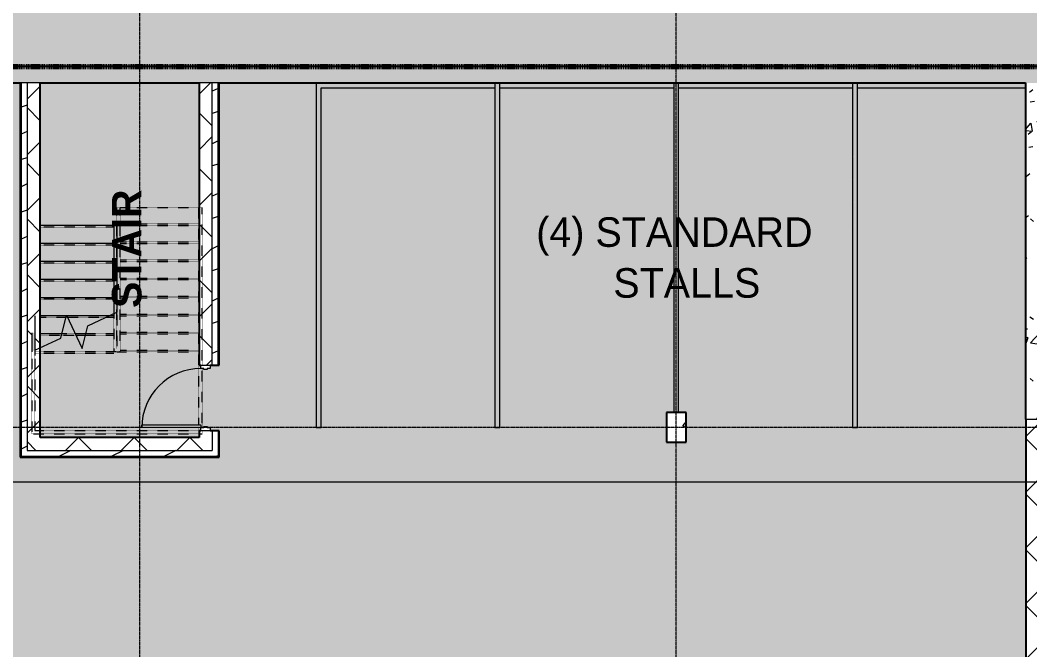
# Model space of a CAD drawing. Header units: inches. Extents: x -4414 to -113, y 9396 to 12816.
# Drawn here: x -2564 to -1949, y 11733 to 12117 of the extents above; entities that cross this region are included whole.
import ezdxf

# ---------------------------------------------------------------- set-up
doc = ezdxf.new("R2010")
doc.units = ezdxf.units.IN
doc.header["$MEASUREMENT"] = 0
for name, pattern in [('Double Dash 3_8_', [1, 0.375, -0.125, 0.125, -0.125, 0.125, -0.125]), ('Grid Line 1_2_', [0.875, 0.5, -0.125, 0.125, -0.125]), ('Overhead 1_16_', [0.101562, 0.0625, -0.039062])]:
    doc.linetypes.add(name, pattern=pattern)
for name, color, linetype, lineweight in [('0-1', 7, 'Continuous', 5), ('A-AREA-IDEN', 2, 'Continuous', 9), ('A-DOOR', 31, 'Continuous', 9), ('A-DOOR-1', 31, 'Continuous', 13), ('A-DOOR-FRAM', 31, 'Continuous', 13), ('A-GENM', 5, 'Continuous', 9), ('A-GENM-IDEN', 13, 'Continuous', 9), ('A-WALL', 113, 'Continuous', 9), ('A-WALL-3', 113, 'Continuous', 25), ('A-WALL-PATT-2', 111, 'Continuous', 9), ('C-PROP-LINE', 91, 'Double Dash 3_8_', 70), ('C-TOPO', 7, 'Continuous', 9), ('G-ANNO-SYMB', 111, 'Continuous', 9), ('S-COLS', 52, 'Continuous', 9), ('S-COLS-1', 52, 'Continuous', 25), ('S-FNDN-2', 32, 'Continuous', 25), ('S-GRID-1', 1, 'Grid Line 1_2_', 9), ('S-STRS', 31, 'Continuous', 9), ('S-STRS-5', 31, 'Continuous', 5), ('S-STRS-6', 31, 'Overhead 1_16_', 9), ('S-STRS-MBND', 31, 'Overhead 1_16_', 9), ('S-STRS-MBND-3', 31, 'Continuous', 9)]:
    doc.layers.add(name, color=color, linetype=linetype, lineweight=lineweight)
doc.layers.add('A-AREA-PATT-1', color=7, linetype='Continuous', lineweight=9, transparency=0.9)
doc.styles.add('Century Gothic', font='ufonts.com_century-gothic.ttf', dxfattribs={"height": 18})
doc.styles.add('Century Gothic_B', font='GOTHICB.TTF', dxfattribs={"height": 18})
pattern_1 = [(0, (0, 0), (48, 48), [48, -48]), (0, (0, 18), (48, 48), [48, -48]), (0, (0, 36), (48, 48), [48, -48]), (90, (6, 42), (-48, 48), [48, -48]), (90, (24, 42), (-48, 48), [48, -48]), (90, (42, 42), (-48, 48), [48, -48])]
pattern_2 = [(50, (0, 0), (55.0854, -4.81984), [5.76, -63.36]), (355, (0, 0), (-10.6557, 57.76853), [4.608, -50.688]), (100.451, (4.59, -0.4), (44.42947, 52.94866), [4.895, -53.848]), (46.184, (0, 15.36), (81.96444, -12.71212), [8.64, -95.04]), (96.636, (6.83, 14.3), (71.7815, 74.8124), [7.343, -80.772]), (351.184, (0, 15.36), (71.78195, 74.81243), [6.912, -76.032]), (21, (7.68, 11.52), (45.84207, -30.92146), [5.76, -63.36]), (326, (7.68, 11.52), (18.68706, 55.69148), [4.608, -50.688]), (71.451, (11.5, 8.943), (64.5289, 24.7701), [4.895, -53.848]), (37.5, (0, 0), (0.933895, 25.566816), [2.534, -47.539, 2.534, -48.922, -50.88]), (37.5, (0, 0), (0.933895, 25.566816), [-101.53, 2.534, -48.346]), (7.5, (0, 0), (20.20404, 30.2913), [2.534, -26.803, 2.534, -46.387, -19.392]), (7.5, (0, 0), (20.20404, 30.2913), [-78.259, 2.534, -16.858]), (327.5, (-17.126, 0), (40.997785, -1.732403), [2.534, -16.666, 2.534, -57.37, -79.488]), (327.5, (-17.126, 0), (40.997785, -1.732403), [-79.104, 2.534, -76.954]), (317.5, (-24.806, 0), (44.78888, 7.68784), [2.534, -22.426, 2.534, -37.248, -56.448]), (317.5, (-24.806, 0), (44.78888, 7.68784), [-64.742, 2.534, -53.914])]
pattern_3 = [(45, (0, 0), (-16.970563, 16.970563), []), (135, (0, 0), (-16.970563, -16.970563), [])]
pattern_4 = [(0, (0, 0), (61.44, 15.36), [2.534, -43.546, 2.534, -43.546, -245.76]), (0, (0, 0), (61.44, 15.36), [-92.16, 2.534, -89.626, 2.534, -43.546, -107.52]), (0, (0, 0), (61.44, 15.36), [-230.4, 2.534, -28.186, 2.534, -74.266]), (120, (23.04, 7.68), (-44.02215, 45.5286), [2.534, -43.546, 2.534, -43.546, -245.76]), (120, (23.04, 7.68), (-44.02215, 45.5286), [-92.16, 2.534, -89.626, 2.534, -43.546, -107.52]), (120, (23.04, 7.68), (-44.02215, 45.5286), [-230.4, 2.534, -28.186, 2.534, -74.266]), (240, (30.72, 38.4), (-17.41785, -60.8886), [2.534, -43.546, 2.534, -43.546, -245.76]), (240, (30.72, 38.4), (-17.41785, -60.8886), [-92.16, 2.534, -89.626, 2.534, -43.546, -107.52]), (240, (30.72, 38.4), (-17.41785, -60.8886), [-230.4, 2.534, -28.186, 2.534, -74.266])]
pattern_5 = [(216.87, (12.795, 31.987), (95.9612857, 63.9749714), [15.994, -143.942]), (206.565, (31.987, 22.391), (-31.986981, -31.986924), [35.763, -35.763]), (198.435, (31.987, 6.397), (-63.974746, -31.987128), [20.231, -80.922])]

# ---------------------------------------------------------------- blocks, each defined once
blk = doc.blocks.new('1750 Ox - Topography_rvt-1-FLOOR PLAN - BASEMENT')
at = {"layer": 'C-TOPO'}
h = blk.add_hatch(dxfattribs=at)
h.set_pattern_fill('FP_1', color=256, style=0, pattern_type=2)
h.set_pattern_definition(pattern_1)
h.paths.add_polyline_path([(-4244.96, 9706.1), (-4070.23, 9706.1), (-4070.23, 12148.59), (-4068.73, 12172.21), (-4064.23, 12195.45), (-4064.23, 9706.1), (-3984.43, 9706.1), (-3985.12, 9768.03), (-2561.12, 9811.51), (-2561.12, 9897.39), (-2637.92, 9897.39), (-2637.92, 9869.2), (-3902.72, 9830.57), (-3902.72, 10324.59), (-3830.72, 10324.59), (-3830.72, 10780.59), (-4004.23, 10780.59), (-4004.23, 12148.59), (-4002.41, 12169.43), (-3997, 12189.63), (-3988.16, 12208.59), (-3976.16, 12225.72), (-3961.37, 12240.51), (-3944.23, 12252.51), (-3925.28, 12261.35), (-3905.07, 12266.77), (-3884.23, 12268.59), (-2637.92, 12268.59), (-2637.92, 12088.59), (-2561.12, 12088.59), (-2561.12, 12268.59), (-514.29, 12268.59), (-514.29, 12328.59), (-3931.1, 12328.59), (-3907.86, 12333.08), (-3884.23, 12334.59), (-514.29, 12334.59), (-514.29, 12461.9), (-4244.96, 12461.9), (-4244.96, 9808.7)], flags=0)
h.paths.add_polyline_path([(-3866.72, 10552.59), (-3993.77, 10552.59), (-3993.77, 10676.21), (-3866.72, 10676.21), (-3866.72, 10568.45)], flags=0)
h = blk.add_hatch(dxfattribs=at)
h.set_pattern_fill('FP_1', color=256, style=0, pattern_type=2)
h.set_pattern_definition(pattern_1)
h.paths.add_polyline_path([(-673.72, 9706.1), (-514.29, 9706.1), (-514.29, 12268.59), (-2561.12, 12268.59), (-2561.12, 12088.59), (-2540.82, 12088.59), (-2422.69, 12078.59), (-1316.01, 12078.59), (-1318.08, 12088.59), (-1297.31, 12088.59), (-1296.41, 12078.59), (-704.43, 12078.59), (-701.33, 12088.59), (-635.88, 12088.59), (-636.72, 12078.44), (-636.72, 9907.39), (-2561.12, 9907.39), (-2561.12, 9811.51), (-3985.12, 9768.03), (-3984.43, 9706.1), (-747.46, 9706.1)], flags=0)
h.paths.add_polyline_path([(-4064.23, 9706.1), (-4064.23, 12195.45), (-4068.73, 12172.21), (-4070.23, 12148.59), (-4070.23, 9706.1), (-4069.25, 9706.1)], flags=0)
h.paths.add_polyline_path([(-3820.72, 10780.59), (-3820.72, 11276.53), (-3830.72, 11280.3), (-3830.72, 11598.84), (-3820.72, 11601.15), (-3820.72, 11690.89), (-3830.72, 11695.26), (-3830.72, 11718.87), (-3820.72, 11715.86), (-3820.72, 11876.26), (-3830.72, 11870.53), (-3830.72, 12075.88), (-3820.72, 12078.59), (-3167.26, 12078.59), (-3166.56, 12083.35), (-3169.46, 12083.37), (-3171.87, 12088.59), (-3149.04, 12088.59), (-3149.58, 12078.59), (-2891.23, 12078.59), (-2831.2, 12088.59), (-2637.92, 12088.59), (-2637.92, 12268.59), (-3884.23, 12268.59), (-3905.07, 12266.77), (-3925.28, 12261.35), (-3944.23, 12252.51), (-3961.37, 12240.51), (-3976.16, 12225.72), (-3988.16, 12208.59), (-3997, 12189.63), (-4002.41, 12169.43), (-4004.23, 12148.59), (-4004.23, 10780.59), (-3825.72, 10780.59)], flags=0)
h.paths.add_polyline_path([(-3555.07, 12086.41), (-3593.03, 12086.71), (-3592.11, 12088.59), (-3554.47, 12088.59)], flags=0)
h.paths.add_polyline_path([(-3799.39, 12088.34), (-3817.11, 12088.48), (-3817.07, 12088.59), (-3799.32, 12088.59)], flags=0)
h.paths.add_polyline_path([(-2561.12, 12328.59), (-514.29, 12328.59), (-514.29, 12334.59), (-3884.23, 12334.59), (-3907.86, 12333.08), (-3931.1, 12328.59), (-2637.92, 12328.59)], flags=0)
blk = doc.blocks.new('Parking_Stall_Multiple - STANDARD-1536894-FLOOR PLAN - BASEMENT')
at = {"layer": 'A-GENM'}
h = blk.add_hatch(color=256, dxfattribs=at)
h.paths.add_polyline_path([(210, -112), (106.5, -110.5), (4.01, -112), (205, -112)], flags=0)
h.paths.add_polyline_path([(0, -109), (0, -112), (3, -112), (1.5, -110.5)], flags=0)
h.paths.add_polyline_path([(3, -6.5), (0, -6.5), (0, -109), (3, -109)], flags=0)
h = blk.add_hatch(color=256, dxfattribs=at)
h.paths.add_polyline_path([(210, -109), (0, -109), (3, -112), (106.5, -110.5), (210, -112)], flags=0)
h.paths.add_polyline_path([(201, -221), (201, -220.87), (106.5, -219.5), (3.15, -221)], flags=0)
h.paths.add_polyline_path([(3, -221), (0, -218), (0, -221)], flags=0)
h.paths.add_polyline_path([(0, -112), (0.08, -111.92), (0, -109)], flags=0)
h.paths.add_polyline_path([(3, -201.74), (3, -112), (0, -112), (0, -218), (3, -218)], flags=0)
h = blk.add_hatch(color=256, dxfattribs=at)
h.paths.add_polyline_path([(210, -330), (106.5, -328.5), (3, -330)], flags=0)
h.paths.add_polyline_path([(201, -218.13), (201, -218), (0, -218), (3, -221), (106.5, -219.5), (201, -220.87)], flags=0)
h.paths.add_polyline_path([(3, -330), (0, -327), (0, -330), (2.28, -330)], flags=0)
h.paths.add_polyline_path([(0, -221), (0.08, -220.92), (0, -218)], flags=0)
h.paths.add_polyline_path([(3, -239.42), (3, -221), (0, -221), (0, -327), (3, -327)], flags=0)
h = blk.add_hatch(color=256, dxfattribs=at)
h.paths.add_polyline_path([(3, -330), (106.5, -328.5), (210, -330), (210, -327), (0, -327), (2.29, -329.29)], flags=0)
h.paths.add_polyline_path([(0, -330), (0.08, -329.92), (0, -327)], flags=0)
h.paths.add_polyline_path([(210, -439), (210, -436), (3, -436), (3, -330), (0, -330), (0, -439), (172.13, -439)], flags=0)
for p, q in [((3, -109), (3, -6.5)), ((210, -109), (0, -109)), ((210, -109), (3, -109)), ((210, -112), (210, -109)), ((210, -112), (210, -109)), ((0, -112), (210, -112)), ((3, -218), (3, -112)), ((3, -112), (210, -112)), ((201, -218), (0, -218)), ((0, -221), (201, -221)), ((201, -218), (3, -218)), ((3, -327), (3, -221)), ((3, -221), (201, -221)), ((210, -327), (0, -327)), ((0, -330), (210, -330)), ((210, -327), (3, -327)), ((3, -436), (3, -330)), ((3, -330), (210, -330)), ((210, -330), (210, -327)), ((210, -330), (210, -327)), ((210, -436), (3, -436)), ((210, -439), (210, -436)), ((0, -439), (210, -439))]:
    blk.add_line(p, q, dxfattribs=at)
blk = doc.blocks.new('Concrete-Rectangular-Column - ONE-V3-FLOOR PLAN - BASEMENT')
at = {"layer": 'S-COLS'}
h = blk.add_hatch(dxfattribs=at)
h.set_pattern_fill('FP_5', color=256, style=0, pattern_type=2)
h.set_pattern_definition([(50, (2164.224, -11868.59), (55.0854, -4.81984), [5.76, -63.36]), (355, (2164.224, -11868.59), (-10.6557, 57.76853), [4.608, -50.688]), (100.451, (2168.814, -11868.99), (44.42947, 52.94866), [4.895, -53.848]), (46.184, (2164.224, -11853.23), (81.96444, -12.71212), [8.64, -95.04]), (96.636, (2171.054, -11854.29), (71.7815, 74.8124), [7.343, -80.772]), (351.184, (2164.22, -11853.23), (71.78195, 74.81243), [6.912, -76.032]), (21, (2171.904, -11857.07), (45.84207, -30.92146), [5.76, -63.36]), (326, (2171.904, -11857.07), (18.68706, 55.69148), [4.608, -50.688]), (71.451, (2175.724, -11859.646), (64.5289, 24.7701), [4.895, -53.848]), (37.5, (2164.224, -11868.589), (0.933895, 25.566816), [2.534, -47.539, 2.534, -48.922, -50.88]), (37.5, (2164.224, -11868.589), (0.933895, 25.566816), [-101.53, 2.534, -48.346]), (7.5, (2164.224, -11868.59), (20.20404, 30.2913), [2.534, -26.803, 2.534, -46.387, -19.392]), (7.5, (2164.224, -11868.59), (20.20404, 30.2913), [-78.259, 2.534, -16.858]), (327.5, (2147.097, -11868.59), (40.997785, -1.732403), [2.534, -16.666, 2.534, -57.37, -79.488]), (327.5, (2147.097, -11868.59), (40.997785, -1.732403), [-79.104, 2.534, -76.954]), (317.5, (2139.417, -11868.59), (44.78888, 7.68784), [2.534, -22.426, 2.534, -37.248, -56.448]), (317.5, (2139.417, -11868.59), (44.78888, 7.68784), [-64.742, 2.534, -53.914])])
h.paths.add_polyline_path([(-6, -9), (6, -9), (6, 9), (-6, 9), (-6, 0)], flags=0)
at = {"layer": 'S-COLS-1'}
for p, q in [((6, 9), (-6, 9)), ((-6, 9), (-6, -9)), ((6, -9), (6, 9)), ((-6, -9), (6, -9))]:
    blk.add_line(p, q, dxfattribs=at)
blk = doc.blocks.new('HOLLOW METAL - STAIR DOOR-1762405-FLOOR PLAN - BASEMENT')
at = {"layer": 'A-DOOR'}
blk.add_arc((18, -5.3125), 36, 180, 270, dxfattribs=at)
at = {"layer": 'A-DOOR-1'}
for p, q in [((16.25, -5.3125), (18, -5.3125)), ((16.25, -41.3125), (16.25, -5.3125)), ((18, -5.3125), (18, -41.3125)), ((18, -41.3125), (16.25, -41.3125))]:
    blk.add_line(p, q, dxfattribs=at)
at = {"layer": 'A-DOOR-FRAM'}
for p, q in [((-20, 0.4375), (-18, 0.4375)), ((-20, -5.3125), (-20, 0.4375)), ((-18, 0.4375), (-18, -1.5)), ((18, 0.4375), (20, 0.4375)), ((18, -1.5), (18, 0.4375)), ((20, 0.4375), (20, -5.3125)), ((-18, -5.3125), (-20, -5.3125)), ((-18, -1.5), (-17.375, -1.5)), ((-18, -3.375), (-18, -5.3125)), ((-17.375, -3.375), (-18, -3.375)), ((-17.375, -1.5), (-17.375, -3.375)), ((17.375, -1.5), (18, -1.5)), ((17.375, -3.375), (17.375, -1.5)), ((18, -3.375), (17.375, -3.375)), ((18, -5.3125), (18, -3.375)), ((20, -5.3125), (18, -5.3125))]:
    blk.add_line(p, q, dxfattribs=at)
blk = doc.blocks.new('Family - ___-1754402-FLOOR PLAN - BASEMENT')
at = {"layer": 'C-PROP-LINE'}
blk.add_line((-3834.53, 12088.59), (-614.54, 12088.59), dxfattribs=at)

msp = doc.modelspace()

# ---------------------------------------------------------------- hatches: boundary and pattern name
at = {"layer": 'A-AREA-PATT-1'}
h = msp.add_hatch(color=256, dxfattribs=at)
h.paths.add_polyline_path([(-2382.2237, 9902.3894), (-2382.2237, 9907.3894), (-2448.9862, 9907.3894), (-2448.9862, 9902.3894)], flags=0)
h.paths.add_polyline_path([(-3825.7237, 10780.5894), (-3820.7238, 10780.5894), (-3820.7238, 11276.5276), (-3825.7237, 11278.4131), (-3825.7237, 10787.6309)], flags=0)
h.paths.add_polyline_path([(-3825.7237, 11599.9962), (-3820.7238, 11601.1509), (-3820.7238, 11690.8916), (-3825.7237, 11693.078), (-3825.7237, 11616.5068)], flags=0)
h.paths.add_polyline_path([(-3820.7238, 11715.8577), (-3820.7238, 11876.2625), (-3825.7237, 11873.3982), (-3825.7237, 11717.3638)], flags=0)
h.paths.add_polyline_path([(-3825.7237, 12077.2367), (-3820.7237, 12078.5896), (-3167.2635, 12078.5896), (-3166.5619, 12083.3457), (-3169.4647, 12083.3687), (-3169.5664, 12083.5894), (-3825.7237, 12083.5894), (-3825.7237, 12078.5896)], flags=0)
h.paths.add_polyline_path([(-1951.3692, 12078.5896), (-1946.2237, 12078.5897), (-1946.2237, 12083.5894), (-2448.9862, 12083.5894), (-2448.9862, 12080.8155), (-2422.6915, 12078.5896), (-1951.6604, 12078.5896)], flags=0)
h.paths.add_polyline_path([(-3135.2237, 12078.5896), (-2891.2253, 12078.5896), (-2861.2134, 12083.5894), (-3149.3116, 12083.5894), (-3149.584, 12078.5896), (-3147.2237, 12078.5896)], flags=0)
msp.add_hatch(color=256, dxfattribs=at).paths.add_polyline_path([(-2448.9862, 12080.8155), (-2448.9862, 12083.5894), (-2481.7535, 12083.5894)], flags=0)
h = msp.add_hatch(color=256, dxfattribs=at)
h.paths.add_polyline_path([(-2382.2237, 9907.3894), (-2382.2237, 9988.5894), (-2383.7237, 9988.5894), (-2383.7237, 10198.5894), (-2380.7237, 10198.5894), (-2380.7237, 9991.5894), (-2274.7237, 9991.5894), (-2274.7237, 10198.5894), (-2271.7237, 10198.5894), (-2271.6864, 9991.5894), (-2165.7237, 9991.5894), (-2165.7237, 10189.5894), (-2170.2237, 10189.5894), (-2170.2237, 10207.5894), (-2158.2237, 10207.5894), (-2158.2237, 10189.5894), (-2162.7237, 10189.5894), (-2162.7237, 9991.5894), (-2056.7237, 9991.5894), (-2056.7237, 10198.5894), (-2053.7237, 10198.5894), (-2053.6501, 9991.5894), (-1951.2237, 9991.5894), (-1951.2237, 10196.3894), (-1951.0362, 10196.3894), (-1951.0362, 10478.3894), (-1951.2237, 10478.3894), (-1951.2237, 10683.5894), (-2053.7237, 10683.5894), (-2053.7237, 10476.5894), (-2056.7237, 10476.5894), (-2056.7237, 10683.5894), (-2162.7237, 10683.5894), (-2162.7237, 10561.5894), (-2158.2237, 10561.5894), (-2158.2237, 10543.5894), (-2162.7237, 10543.5894), (-2162.7237, 10476.5894), (-2165.7237, 10476.5894), (-2165.7237, 10543.5894), (-2170.2237, 10543.5894), (-2170.2237, 10561.5894), (-2165.7237, 10561.5894), (-2165.7237, 10683.5894), (-2271.7237, 10683.5894), (-2271.7237, 10476.5894), (-2274.7237, 10476.5894), (-2274.7237, 10683.5894), (-2380.7237, 10683.5894), (-2380.7237, 10476.5894), (-2383.7237, 10476.5894), (-2383.7237, 10683.5894), (-2489.7237, 10683.5894), (-2489.7237, 10561.5894), (-2485.2237, 10561.5894), (-2485.2237, 10543.5894), (-2489.7237, 10543.5894), (-2489.7237, 10476.5894), (-2492.7237, 10476.5894), (-2492.7237, 10543.5894), (-2497.2237, 10543.5894), (-2497.2237, 10561.5894), (-2492.7237, 10561.5894), (-2492.7237, 10857.5894), (-2497.2237, 10857.5894), (-2497.2237, 10875.5894), (-2492.7237, 10875.5894), (-2492.7237, 10896.5894), (-2489.7237, 10896.5894), (-2489.7237, 10875.5894), (-2485.2237, 10875.5894), (-2485.2237, 10857.5894), (-2489.7237, 10857.5894), (-2489.7237, 10689.5894), (-2383.7237, 10689.5894), (-2383.7237, 10896.5894), (-2380.7237, 10896.5894), (-2380.6368, 10689.5894), (-2274.7237, 10689.5894), (-2274.7237, 10896.5894), (-2271.7237, 10896.5894), (-2271.6368, 10689.5894), (-2165.7237, 10689.5894), (-2165.7237, 10857.5894), (-2170.2237, 10857.5894), (-2170.2237, 10875.5894), (-2165.7237, 10875.5894), (-2165.7237, 10896.5894), (-2162.7237, 10896.5894), (-2162.7237, 10875.5894), (-2158.2237, 10875.5894), (-2158.2237, 10857.5894), (-2162.7237, 10857.5894), (-2162.6368, 10689.5894), (-2056.7237, 10689.5894), (-2056.7237, 10896.5894), (-2053.7237, 10896.5894), (-2053.6368, 10689.5894), (-1951.2237, 10689.5894), (-1951.2237, 10892.3894), (-1951.0362, 10892.3894), (-1951.0362, 11180.3894), (-1951.2237, 11180.3894), (-1951.2237, 11379.5894), (-2053.7237, 11379.5894), (-2053.7237, 11172.5894), (-2056.7237, 11172.5894), (-2056.7237, 11379.5894), (-2162.7237, 11379.5894), (-2162.7237, 11209.5894), (-2158.2237, 11209.5894), (-2158.2237, 11191.5894), (-2162.7237, 11191.5894), (-2162.7237, 11172.5894), (-2165.7237, 11172.5894), (-2165.7237, 11191.5894), (-2170.2237, 11191.5894), (-2170.2237, 11209.5894), (-2165.7237, 11209.5894), (-2165.7237, 11379.5894), (-2271.7237, 11379.5894), (-2271.7237, 11172.5894), (-2274.7237, 11172.5894), (-2274.7237, 11379.5894), (-2380.7237, 11379.5894), (-2380.7237, 11172.5894), (-2383.7237, 11172.5894), (-2383.7237, 11379.5894), (-2489.7237, 11379.5894), (-2489.7237, 11209.5894), (-2485.2237, 11209.5894), (-2485.2237, 11191.5894), (-2489.7237, 11191.5894), (-2489.7237, 11172.5894), (-2492.7237, 11172.5894), (-2492.7237, 11191.5894), (-2497.2237, 11191.5894), (-2497.2237, 11209.5894), (-2492.7237, 11209.5894), (-2492.7237, 11525.5894), (-2497.2237, 11525.5894), (-2497.2237, 11543.5894), (-2492.7237, 11543.5894), (-2492.7237, 11592.5894), (-2489.7237, 11592.5894), (-2489.7237, 11543.5894), (-2485.2237, 11543.5894), (-2485.2237, 11525.5894), (-2489.7237, 11525.5894), (-2489.7237, 11385.5894), (-2383.7237, 11385.5894), (-2383.7237, 11592.5894), (-2380.7237, 11592.5894), (-2380.6368, 11385.5894), (-2274.7237, 11385.5894), (-2274.7237, 11592.5894), (-2271.7237, 11592.5894), (-2271.6368, 11385.5894), (-2165.7237, 11385.5894), (-2165.7237, 11525.5894), (-2170.2237, 11525.5894), (-2170.2237, 11543.5894), (-2165.7237, 11543.5894), (-2165.7237, 11592.5894), (-2162.7237, 11592.5894), (-2162.7237, 11543.5894), (-2158.2237, 11543.5894), (-2158.2237, 11525.5894), (-2162.7237, 11525.5894), (-2162.6368, 11385.5894), (-2056.7237, 11385.5894), (-2056.7237, 11592.5894), (-2053.7237, 11592.5894), (-2053.6368, 11385.5894), (-1951.2237, 11385.5894), (-1951.2237, 11585.5894), (-1951.0362, 11585.5894), (-1951.0362, 11873.5894), (-1951.2237, 11873.5894), (-1951.2237, 12075.5894), (-2053.7237, 12075.5894), (-2053.7237, 11868.5894), (-2056.7237, 11868.5894), (-2056.7237, 12075.5894), (-2162.7237, 12075.5894), (-2162.7237, 11877.5894), (-2158.2237, 11877.5894), (-2158.2237, 11859.5894), (-2170.2237, 11859.5894), (-2170.2237, 11877.5894), (-2165.7237, 11877.5894), (-2165.7237, 12075.5894), (-2271.7237, 12075.5894), (-2271.7237, 11868.5894), (-2274.7237, 11868.5894), (-2274.7237, 12075.5894), (-2380.7237, 12075.5894), (-2380.7237, 11868.5894), (-2383.7237, 11868.5894), (-2383.7237, 12078.5894), (-2442.9237, 12078.5894), (-2442.9237, 11906.4644), (-2448.2987, 11906.4644), (-2448.2987, 11904.4644), (-2448.9862, 11904.4644), (-2448.9862, 11868.4644), (-2448.2987, 11868.4644), (-2448.2987, 11866.4644), (-2442.9237, 11866.4644), (-2442.9237, 11850.3394), (-2564.1237, 11850.3394), (-2564.1331, 12078.5894), (-2594.7237, 12078.5894), (-2594.7237, 11868.5894), (-2597.7237, 11868.5894), (-2597.7237, 12075.5894), (-2703.7237, 12075.5894), (-2703.7237, 11868.5894), (-2706.7237, 11868.5894), (-2706.7237, 12075.5894), (-2812.7237, 12075.5894), (-2812.7237, 11877.5894), (-2808.2237, 11877.5894), (-2808.2237, 11859.5894), (-2820.2237, 11859.5894), (-2820.2237, 11877.5894), (-2815.7237, 11877.5894), (-2815.7237, 12075.5894), (-2921.7237, 12075.5894), (-2921.7237, 11868.5894), (-2924.7237, 11868.5894), (-2924.7237, 12075.5894), (-3030.7237, 12075.5894), (-3030.7237, 11868.5894), (-3033.7237, 11868.5894), (-3033.7237, 12075.5894), (-3139.7237, 12075.5894), (-3139.7237, 11877.5894), (-3135.2237, 11877.5894), (-3135.2237, 11859.5894), (-3147.2237, 11859.5894), (-3147.2237, 11877.5894), (-3142.7237, 11877.5894), (-3142.7237, 12075.5894), (-3248.7237, 12075.5894), (-3248.7237, 11868.5894), (-3251.7237, 11868.5894), (-3251.7237, 12075.5894), (-3357.7237, 12075.5894), (-3357.7237, 11868.5894), (-3360.7237, 11868.5894), (-3360.7237, 12075.5894), (-3466.7237, 12075.5894), (-3466.7237, 11877.5894), (-3462.2237, 11877.5894), (-3462.2237, 11859.5894), (-3474.2237, 11859.5894), (-3474.2237, 11877.5894), (-3469.7237, 11877.5894), (-3469.7237, 12075.5894), (-3575.7237, 12075.5894), (-3575.7237, 11868.5894), (-3578.7237, 11868.5894), (-3578.7237, 12075.5894), (-3684.7237, 12075.5894), (-3684.7237, 11868.5894), (-3687.7237, 11868.5894), (-3687.7237, 12075.5894), (-3793.7237, 12075.5894), (-3793.7237, 11868.5894), (-3796.7237, 11868.5894), (-3796.7237, 12078.5894), (-3820.7237, 12078.5893), (-3820.7237, 10686.5894), (-3796.7237, 10686.5894), (-3796.7237, 10896.5894), (-3793.7237, 10896.5894), (-3793.7237, 10689.5894), (-3687.7237, 10689.5894), (-3687.7237, 10896.5894), (-3684.7237, 10896.5894), (-3684.7237, 10689.5894), (-3578.7237, 10689.5894), (-3578.7237, 10896.5894), (-3575.7237, 10896.5894), (-3575.7237, 10689.5894), (-3469.7237, 10689.5894), (-3469.7237, 10857.5894), (-3474.2237, 10857.5894), (-3474.2237, 10875.5894), (-3469.7237, 10875.5894), (-3469.7237, 10896.5894), (-3466.7237, 10896.5894), (-3466.7237, 10875.5894), (-3462.2237, 10875.5894), (-3462.2237, 10857.5894), (-3466.7237, 10857.5894), (-3466.7237, 10689.5894), (-3360.7237, 10689.5894), (-3360.7237, 10896.5894), (-3357.7237, 10896.5894), (-3357.7237, 10689.5894), (-3251.7237, 10689.5894), (-3251.7237, 10896.5894), (-3248.7237, 10896.5894), (-3248.7237, 10689.5894), (-3142.7237, 10689.5894), (-3142.7237, 10857.5894), (-3147.2237, 10857.5894), (-3147.2237, 10875.5894), (-3142.7237, 10875.5894), (-3142.7237, 10896.5894), (-3139.7237, 10896.5894), (-3139.7237, 10875.5894), (-3135.2237, 10875.5894), (-3135.2237, 10857.5894), (-3139.7237, 10857.5894), (-3139.7237, 10689.5894), (-3033.7237, 10689.5894), (-3033.7237, 10896.5894), (-3030.7237, 10896.5894), (-3030.7237, 10689.5894), (-2924.7237, 10689.5894), (-2924.7237, 10896.5894), (-2921.7237, 10896.5894), (-2921.7237, 10689.5894), (-2815.7237, 10689.5894), (-2815.7237, 10857.5894), (-2820.2237, 10857.5894), (-2820.2237, 10875.5894), (-2815.7237, 10875.5894), (-2815.7237, 10896.5894), (-2812.7237, 10896.5894), (-2812.7237, 10875.5894), (-2808.2237, 10875.5894), (-2808.2237, 10857.5894), (-2812.7237, 10857.5894), (-2812.7237, 10686.5894), (-2801.7237, 10686.5894), (-2801.7237, 10552.5894), (-2808.2237, 10552.5894), (-2808.2237, 10543.5894), (-2820.2237, 10543.5894), (-2820.2237, 10552.5894), (-3074.7237, 10552.5894), (-3074.7237, 10624.5894), (-3362.7237, 10624.5894), (-3362.7237, 10686.5894), (-3595.8124, 10686.5894), (-3595.8124, 10668.3894), (-3479.7237, 10668.3894), (-3479.7126, 10557.3769), (-3474.2237, 10557.3769), (-3474.2237, 10561.5894), (-3462.2237, 10561.5894), (-3462.2237, 10557.3769), (-3288.6612, 10557.3769), (-3288.6612, 10552.5894), (-3147.2237, 10552.5894), (-3147.2237, 10561.5894), (-3135.2237, 10561.5894), (-3135.2237, 10543.5894), (-3144.609, 10543.5894), (-3144.609, 10324.5894), (-3093.107, 10324.5894), (-3093.107, 10198.5894), (-3090.107, 10198.5894), (-3090.107, 9991.5894), (-2984.107, 9991.5894), (-2984.107, 10198.5894), (-2981.107, 10198.5894), (-2981.107, 9988.5894), (-2924.107, 9988.5894), (-2924.107, 10198.5894), (-2921.107, 10198.5894), (-2921.107, 9991.5894), (-2815.107, 9991.5894), (-2815.107, 10189.5894), (-2820.2237, 10189.5894), (-2820.2237, 10207.5894), (-2808.2237, 10207.5894), (-2808.2237, 10189.5894), (-2812.107, 10189.5894), (-2812.107, 9988.5894), (-2742.107, 9988.5894), (-2742.107, 10198.5894), (-2739.107, 10198.5894), (-2739.107, 9991.5894), (-2610.107, 9991.5894), (-2610.107, 10198.5894), (-2607.107, 10198.5894), (-2607.107, 9988.5894), (-2564.1237, 9988.5894), (-2564.1237, 10209.9394), (-2442.9237, 10209.9394), (-2442.9237, 10196.8144), (-2448.2987, 10196.8144), (-2448.2987, 10194.8144), (-2448.9862, 10194.8144), (-2448.9862, 10158.8144), (-2448.2987, 10158.8144), (-2448.2987, 10156.8144), (-2442.9237, 10156.8144), (-2442.9237, 9907.3894), (-2382.3081, 9907.3894)], flags=0)
h.paths.add_polyline_path([(-2812.7237, 11172.5894), (-2815.7237, 11172.5894), (-2815.7237, 11191.5894), (-2820.2237, 11191.5894), (-2820.2237, 11209.5894), (-2815.7237, 11209.5894), (-2815.7237, 11379.5894), (-2921.7237, 11379.5894), (-2921.7237, 11172.5894), (-2924.7237, 11172.5894), (-2924.8107, 11379.5894), (-3030.7237, 11379.5894), (-3030.7237, 11172.5894), (-3033.7237, 11172.5894), (-3033.8107, 11379.5894), (-3139.7237, 11379.5894), (-3139.7237, 11209.5894), (-3135.2237, 11209.5894), (-3135.2237, 11191.5894), (-3139.7237, 11191.5894), (-3139.7237, 11172.5894), (-3142.7237, 11172.5894), (-3142.7237, 11191.5894), (-3147.2237, 11191.5894), (-3147.2237, 11209.5894), (-3142.7237, 11209.5894), (-3142.8107, 11379.5894), (-3248.7237, 11379.5894), (-3248.7237, 11172.5894), (-3251.7237, 11172.5894), (-3251.8107, 11379.5894), (-3357.7237, 11379.5894), (-3357.7237, 11172.5894), (-3360.7237, 11172.5894), (-3360.8107, 11379.5894), (-3466.7237, 11379.5894), (-3466.7237, 11209.5894), (-3462.2237, 11209.5894), (-3462.2237, 11191.5894), (-3466.7237, 11191.5894), (-3466.7237, 11172.5894), (-3469.7237, 11172.5894), (-3469.7237, 11191.5894), (-3474.2237, 11191.5894), (-3474.2237, 11209.5894), (-3469.7237, 11209.5894), (-3469.8107, 11379.5894), (-3575.7237, 11379.5894), (-3575.7237, 11172.5894), (-3578.7237, 11172.5894), (-3578.8107, 11379.5894), (-3684.7237, 11379.5894), (-3684.7237, 11172.5894), (-3687.7237, 11172.5894), (-3687.8107, 11379.5894), (-3793.7237, 11379.5894), (-3793.7237, 11172.5894), (-3796.7237, 11172.5894), (-3796.7237, 11592.5894), (-3793.7237, 11592.5894), (-3793.7237, 11385.5894), (-3687.7237, 11385.5894), (-3687.7237, 11592.5894), (-3684.7237, 11592.5894), (-3684.7237, 11385.5894), (-3578.7237, 11385.5894), (-3578.7237, 11592.5894), (-3575.7237, 11592.5894), (-3575.7237, 11385.5894), (-3469.7237, 11385.5894), (-3469.7237, 11525.5894), (-3474.2237, 11525.5894), (-3474.2237, 11543.5894), (-3469.7237, 11543.5894), (-3469.7237, 11592.5894), (-3466.7237, 11592.5894), (-3466.7237, 11543.5894), (-3462.2237, 11543.5894), (-3462.2237, 11525.5894), (-3466.7237, 11525.5894), (-3466.7237, 11385.5894), (-3360.7237, 11385.5894), (-3360.7237, 11592.5894), (-3357.7237, 11592.5894), (-3357.7237, 11385.5894), (-3251.7237, 11385.5894), (-3251.7237, 11592.5894), (-3248.7237, 11592.5894), (-3248.7237, 11385.5894), (-3142.7237, 11385.5894), (-3142.7237, 11525.5894), (-3147.2237, 11525.5894), (-3147.2237, 11543.5894), (-3142.7237, 11543.5894), (-3142.7237, 11592.5894), (-3139.7237, 11592.5894), (-3139.7237, 11543.5894), (-3135.2237, 11543.5894), (-3135.2237, 11525.5894), (-3139.7237, 11525.5894), (-3139.7237, 11385.5894), (-3033.7237, 11385.5894), (-3033.7237, 11592.5894), (-3030.7237, 11592.5894), (-3030.7237, 11385.5894), (-2924.7237, 11385.5894), (-2924.7237, 11592.5894), (-2921.7237, 11592.5894), (-2921.7237, 11385.5894), (-2815.7237, 11385.5894), (-2815.7237, 11525.5894), (-2820.2237, 11525.5894), (-2820.2237, 11543.5894), (-2815.7237, 11543.5894), (-2815.7237, 11592.5894), (-2812.7237, 11592.5894), (-2812.7237, 11543.5894), (-2808.2237, 11543.5894), (-2808.2237, 11525.5894), (-2812.7237, 11525.5894), (-2812.7237, 11209.5894), (-2808.2237, 11209.5894), (-2808.2237, 11191.5894), (-2812.7237, 11191.5894)], flags=0)
h = msp.add_hatch(color=256, dxfattribs=at)
h.paths.add_polyline_path([(-2454.0487, 11868.4644), (-2490.0487, 11868.4644), (-2490.0487, 11870.2144), (-2454.0487, 11870.2144), (-2454.0487, 11869.0894)], flags=0)
h.paths.add_polyline_path([(-2455.0487, 11862.4644), (-2455.0487, 11866.4644), (-2454.0487, 11866.4644), (-2454.0487, 11868.4644), (-2452.1112, 11868.4644), (-2452.1112, 11869.0894), (-2450.2362, 11869.0894), (-2450.2362, 11868.4644), (-2448.9862, 11868.4644), (-2448.9862, 11904.4644), (-2450.2362, 11904.4644), (-2450.2362, 11903.8394), (-2452.1112, 11903.8394), (-2452.1112, 11904.4644), (-2454.0487, 11904.4644), (-2454.0487, 11906.4644), (-2455.0487, 11906.4644), (-2455.0487, 12078.5894), (-2551.9987, 12078.5894), (-2551.9987, 11991.6519), (-2505.1612, 11991.6519), (-2505.1612, 11938.8999), (-2523.0045, 11930.5795), (-2526.4068, 11916.5799), (-2535.9157, 11936.9719), (-2539.318, 11922.9723), (-2551.9987, 11917.0592), (-2551.9987, 11862.4644), (-2490.0487, 11862.4644)], flags=0)
at = {"layer": 'A-WALL-PATT-2'}
h = msp.add_hatch(dxfattribs=at)
h.set_pattern_fill('FP_2', color=256, style=0, pattern_type=2)
h.set_pattern_definition(pattern_2)
h.paths.add_polyline_path([(-2637.9238, 12078.5894), (-2422.6915, 12078.5896), (-2540.8179, 12088.5894), (-2831.2003, 12088.5894), (-2891.2253, 12078.5896), (-3149.584, 12078.5896), (-3149.0392, 12088.5894), (-3171.8693, 12088.5894), (-3169.4647, 12083.3687), (-3166.5619, 12083.3457), (-3167.2635, 12078.5896), (-2845.9604, 12078.5894)], flags=0)
h.paths.add_polyline_path([(-3555.0723, 12086.4131), (-3554.47, 12088.5894), (-3592.1134, 12088.5894), (-3593.0252, 12086.7127), (-3557.2375, 12086.4302)], flags=0)
h.paths.add_polyline_path([(-3799.3884, 12088.342), (-3799.3225, 12088.5894), (-3817.0739, 12088.5894), (-3817.1131, 12088.4819), (-3801.9862, 12088.3625)], flags=0)
h.paths.add_polyline_path([(-3824.0487, 12088.5367), (-3824.0663, 12088.5894), (-3825.1865, 12088.5457)], flags=0)
h = msp.add_hatch(dxfattribs=at)
h.set_pattern_fill('FP_28', color=256, style=0, pattern_type=2)
h.set_pattern_definition(pattern_4)
h.paths.add_polyline_path([(-2564.1237, 11850.3394), (-2563.4987, 11850.3394), (-2563.4987, 12078.5894), (-2564.1237, 12078.5894), (-2564.1237, 11854.4644)], flags=0)
h = msp.add_hatch(dxfattribs=at)
h.set_pattern_fill('FP_29', color=256, style=0, pattern_type=2)
h.set_pattern_definition(pattern_5)
h.paths.add_polyline_path([(-2563.4987, 11850.9644), (-2559.9987, 11850.9644), (-2559.9987, 12078.5894), (-2563.4987, 12078.5328), (-2563.4987, 11862.4644)], flags=0)
h = msp.add_hatch(dxfattribs=at)
h.set_pattern_fill('FP_27', color=256, style=0, pattern_type=2)
h.set_pattern_definition(pattern_3)
h.paths.add_polyline_path([(-2559.9987, 11854.4644), (-2551.9987, 11854.4644), (-2551.9987, 12078.5894), (-2559.9987, 12078.5568), (-2559.9987, 11926.231)], flags=0)
h.paths.add_polyline_path([(-2557.1612, 11914.6519), (-2557.1612, 11926.231), (-2555.1612, 11926.231), (-2555.1612, 11915.5845)], flags=0)
h = msp.add_hatch(dxfattribs=at)
h.set_pattern_fill('FP_27', color=256, style=0, pattern_type=2)
h.set_pattern_definition(pattern_3)
h.paths.add_polyline_path([(-2447.0487, 11862.4644), (-2447.0487, 11866.4644), (-2455.0487, 11866.4644), (-2455.0487, 11862.4644)], flags=0)
h.paths.add_polyline_path([(-2452.1112, 11906.4644), (-2447.0487, 11906.4644), (-2447.0487, 12078.5894), (-2455.0487, 12078.5894), (-2455.0487, 11906.4644), (-2454.0487, 11906.4644)], flags=0)
h = msp.add_hatch(dxfattribs=at)
h.set_pattern_fill('FP_29', color=256, style=0, pattern_type=2)
h.set_pattern_definition(pattern_5)
h.paths.add_polyline_path([(-2447.0487, 11854.4644), (-2443.5487, 11854.4644), (-2443.5487, 11866.4644), (-2447.0487, 11866.4644), (-2447.0487, 11859.0714)], flags=0)
h.paths.add_polyline_path([(-2447.0487, 11906.4644), (-2443.5487, 11906.4644), (-2443.5487, 12078.5894), (-2447.0487, 12078.5197), (-2447.0487, 11945.1904)], flags=0)
h = msp.add_hatch(dxfattribs=at)
h.set_pattern_fill('FP_28', color=256, style=0, pattern_type=2)
h.set_pattern_definition(pattern_4)
h.paths.add_polyline_path([(-2443.5487, 11850.9644), (-2442.9237, 11850.968), (-2442.9237, 11866.4644), (-2443.5487, 11866.4644), (-2443.5487, 11854.4644)], flags=0)
h.paths.add_polyline_path([(-2443.5487, 11906.4644), (-2442.9237, 11906.4644), (-2442.9237, 12078.5894), (-2443.5487, 12078.5894), (-2443.5487, 11945.1904)], flags=0)
h = msp.add_hatch(dxfattribs=at)
h.set_pattern_fill('FP_2', color=256, style=0, pattern_type=2)
h.set_pattern_definition(pattern_2)
h.paths.add_polyline_path([(-1951.0362, 11873.5894), (-1941.2237, 11873.5894), (-1941.2237, 12078.5894), (-1951.2237, 12078.5894), (-1951.2237, 12069.8412), (-1951.2237, 11873.5894)], flags=0)
h = msp.add_hatch(dxfattribs=at)
h.set_pattern_fill('FP_27', color=256, style=0, pattern_type=2)
h.set_pattern_definition(pattern_3)
h.paths.add_polyline_path([(-1941.4112, 11585.5894), (-1941.4112, 11873.5894), (-1951.0362, 11873.5894), (-1951.0362, 11585.5894), (-1946.2237, 11585.5894)], flags=0)
h = msp.add_hatch(dxfattribs=at)
h.set_pattern_fill('FP_27', color=256, style=0, pattern_type=2)
h.set_pattern_definition(pattern_3)
h.paths.add_polyline_path([(-2496.2099, 11854.4644), (-2447.0487, 11854.4644), (-2447.0487, 11862.4644), (-2551.9987, 11862.4644), (-2551.9987, 11854.4644)], flags=0)
h = msp.add_hatch(dxfattribs=at)
h.set_pattern_fill('FP_28', color=256, style=0, pattern_type=2)
h.set_pattern_definition(pattern_4)
h.paths.add_polyline_path([(-2496.2099, 11850.3394), (-2442.9237, 11850.3394), (-2442.9237, 11850.9644), (-2563.4987, 11850.9644), (-2563.4987, 11850.3394), (-2551.9987, 11850.3394)], flags=0)
h = msp.add_hatch(dxfattribs=at)
h.set_pattern_fill('FP_29', color=256, style=0, pattern_type=2)
h.set_pattern_definition(pattern_5)
h.paths.add_polyline_path([(-2496.2099, 11850.9644), (-2443.5487, 11850.9644), (-2443.5487, 11854.4644), (-2559.9987, 11854.4644), (-2559.9987, 11850.9644), (-2551.9987, 11850.9644)], flags=0)
at = {"layer": 'S-STRS'}
msp.add_hatch(color=256, dxfattribs=at).paths.add_polyline_path([(-2557.1612, 11914.6519), (-2555.1612, 11915.5845), (-2555.1612, 11926.231), (-2557.1612, 11926.231)], flags=0)
at = {"layer": 'S-STRS-5'}
for points in [[(-2507.1612, 11980.6519), (-2507.1612, 11991.6519), (-2551.9987, 11991.6519), (-2551.9987, 11980.6519)], [(-2507.1612, 11937.9673), (-2505.1612, 11938.8999), (-2505.1612, 11991.6519), (-2507.1612, 11991.6519), (-2507.1612, 11945.1904)], [(-2507.1612, 11969.6519), (-2507.1612, 11980.6519), (-2551.9987, 11980.6519), (-2551.9987, 11969.6519)], [(-2507.1612, 11958.6519), (-2507.1612, 11969.6519), (-2551.9987, 11969.6519), (-2551.9987, 11958.6519)], [(-2551.9987, 11947.6519), (-2507.1612, 11947.6519), (-2507.1612, 11958.6519), (-2551.9987, 11958.6519)], [(-2529.2362, 11936.6519), (-2509.9821, 11936.6519), (-2507.1612, 11937.9673), (-2507.1612, 11947.6519), (-2551.9987, 11947.6519), (-2551.9987, 11936.6519), (-2535.9935, 11936.6519), (-2535.9157, 11936.9719), (-2535.7665, 11936.6519), (-2535.3391, 11936.6519)]]:
    msp.add_hatch(color=256, dxfattribs=at).paths.add_polyline_path(points, flags=0)
h = msp.add_hatch(color=256, dxfattribs=at)
h.paths.add_polyline_path([(-2538.6668, 11925.6519), (-2535.9935, 11936.6519), (-2551.9987, 11936.6519), (-2551.9987, 11925.6519), (-2539.318, 11925.6519)], flags=0)
h.paths.add_polyline_path([(-2530.6371, 11925.6519), (-2524.202, 11925.6519), (-2523.0045, 11930.5795), (-2509.9821, 11936.6519), (-2535.7665, 11936.6519), (-2532.9349, 11930.5795)], flags=0)
h = msp.add_hatch(color=256, dxfattribs=at)
h.paths.add_polyline_path([(-2526.4068, 11916.5799), (-2524.202, 11925.6519), (-2530.6371, 11925.6519)], flags=0)
h.paths.add_polyline_path([(-2551.9987, 11917.0592), (-2539.318, 11922.9723), (-2538.6668, 11925.6519), (-2551.9987, 11925.6519), (-2551.9987, 11925.117)], flags=0)

# ---------------------------------------------------------------- linework, layer by layer
at = {"layer": 'A-WALL'}
for p, q in [((-2551.9987, 12078.5894), (-2564.1237, 12078.5894)), ((-2563.4987, 12078.5894), (-2563.4987, 11850.9644)), ((-2559.9987, 12078.5894), (-2559.9987, 11854.4644)), ((-2442.9237, 12078.5894), (-2455.0487, 12078.5894)), ((-2447.0487, 11906.4644), (-2447.0487, 12078.5894)), ((-2443.5487, 11906.4644), (-2443.5487, 12078.5894)), ((-1951.0362, 11873.5894), (-1941.4112, 11873.5894)), ((-2447.0487, 11866.4644), (-2447.0487, 11854.4644)), ((-2443.5487, 11866.4644), (-2443.5487, 11850.9644)), ((-2563.4987, 11850.9644), (-2443.5487, 11850.9644)), ((-2559.9987, 11854.4644), (-2447.0487, 11854.4644))]:
    msp.add_line(p, q, dxfattribs=at)
at = {"layer": 'A-WALL-3'}
for p, q in [((-2564.1237, 12078.5894), (-2564.1237, 11850.3394)), ((-2551.9987, 11862.4644), (-2551.9987, 12078.5894)), ((-2455.0487, 12078.5894), (-2455.0487, 11906.4644)), ((-2442.9237, 11906.4644), (-2442.9237, 12078.5894)), ((-2455.0487, 11906.4644), (-2454.0487, 11906.4644)), ((-2448.2987, 11906.4644), (-2442.9237, 11906.4644)), ((-2455.0487, 11862.4644), (-2551.9987, 11862.4644)), ((-2455.0487, 11866.4644), (-2455.0487, 11862.4644)), ((-2454.0487, 11866.4644), (-2455.0487, 11866.4644)), ((-2442.9237, 11866.4644), (-2448.2987, 11866.4644)), ((-2442.9237, 11850.3394), (-2442.9237, 11866.4644)), ((-2564.1237, 11850.3394), (-2442.9237, 11850.3394))]:
    msp.add_line(p, q, dxfattribs=at)
at = {"layer": 'G-ANNO-SYMB'}
msp.add_line((-357.4311, 11835.1926), (-4107.5071, 11835.1926), dxfattribs=at)
at = {"layer": 'S-FNDN-2'}
for p, q in [((-1941.2237, 12088.5894), (-3830.7237, 12088.5894)), ((-3820.7237, 12078.5894), (-2564.1237, 12078.5894)), ((-2551.9987, 12078.5894), (-2455.0487, 12078.5894)), ((-2442.9237, 12078.5894), (-1951.2237, 12078.5894)), ((-1951.2237, 12078.5894), (-1951.2237, 11873.5894)), ((-1951.2237, 11873.5894), (-1951.0362, 11873.5894)), ((-1951.0362, 11873.5894), (-1951.0362, 11585.5894))]:
    msp.add_line(p, q, dxfattribs=at)
at = {"layer": 'S-GRID-1'}
for p, q in [((-2491.2237, 9836.1797), (-2491.2237, 12413.7371)), ((-2164.2237, 9836.1797), (-2164.2237, 12413.7371)), ((-464.451, 11868.5894), (-4316.3408, 11868.5894))]:
    msp.add_line(p, q, dxfattribs=at)
at = {"layer": 'S-STRS'}
for p, q in [((-2507.1612, 11991.6519), (-2551.9987, 11991.6519)), ((-2505.1612, 11991.6519), (-2507.1612, 11991.6519)), ((-2507.1612, 11991.6519), (-2507.1612, 11980.6519)), ((-2505.1612, 11991.6519), (-2505.1612, 11938.8999)), ((-2507.1612, 11980.6519), (-2551.9987, 11980.6519)), ((-2507.1612, 11980.6519), (-2507.1612, 11969.6519)), ((-2507.1612, 11969.6519), (-2551.9987, 11969.6519)), ((-2507.1612, 11969.6519), (-2507.1612, 11958.6519)), ((-2507.1612, 11958.6519), (-2551.9987, 11958.6519)), ((-2507.1612, 11958.6519), (-2507.1612, 11947.6519)), ((-2507.1612, 11947.6519), (-2551.9987, 11947.6519)), ((-2507.1612, 11947.6519), (-2507.1612, 11937.9673)), ((-2555.1612, 11936.6519), (-2555.1612, 11925.6519)), ((-2535.9935, 11936.6519), (-2551.9987, 11936.6519)), ((-2509.9821, 11936.6519), (-2535.7665, 11936.6519)), ((-2557.1612, 11926.231), (-2557.1612, 11914.6519)), ((-2555.1612, 11925.6519), (-2555.1612, 11915.5845)), ((-2538.6668, 11925.6519), (-2551.9987, 11925.6519)), ((-2524.202, 11925.6519), (-2530.6371, 11925.6519))]:
    msp.add_line(p, q, dxfattribs=at)
at = {"layer": 'S-STRS-6'}
for p, q in [((-2507.1612, 11990.6519), (-2551.9987, 11990.6519)), ((-2507.1612, 11979.6519), (-2551.9987, 11979.6519)), ((-2507.1612, 11968.6519), (-2551.9987, 11968.6519)), ((-2507.1612, 11957.6519), (-2551.9987, 11957.6519)), ((-2507.1612, 11946.6519), (-2551.9987, 11946.6519)), ((-2536.2365, 11935.6519), (-2551.9987, 11935.6519)), ((-2512.1266, 11935.6519), (-2535.3002, 11935.6519)), ((-2538.9098, 11924.6519), (-2551.9987, 11924.6519)), ((-2524.445, 11924.6519), (-2530.1708, 11924.6519))]:
    msp.add_line(p, q, dxfattribs=at)
at = {"layer": 'S-STRS-MBND'}
for p, q in [((-2503.1612, 12002.6519), (-2505.1612, 12002.6519)), ((-2505.1612, 11916.6519), (-2505.1612, 12002.6519)), ((-2503.1612, 11914.6519), (-2503.1612, 12002.6519)), ((-2503.1612, 12002.6519), (-2455.1612, 12002.6519)), ((-2453.1612, 12002.6519), (-2455.1612, 12002.6519)), ((-2455.1612, 11905.8228), (-2455.1612, 12002.6519)), ((-2453.1612, 11906.4644), (-2453.1612, 12002.6519)), ((-2503.1612, 11992.6519), (-2455.1612, 11992.6519)), ((-2503.1612, 11991.6519), (-2455.1612, 11991.6519)), ((-2503.1612, 11981.6519), (-2455.1612, 11981.6519)), ((-2503.1612, 11980.6519), (-2455.1612, 11980.6519)), ((-2503.1612, 11970.6519), (-2455.1612, 11970.6519)), ((-2503.1612, 11969.6519), (-2455.1612, 11969.6519)), ((-2503.1612, 11959.6519), (-2455.1612, 11959.6519)), ((-2503.1612, 11958.6519), (-2455.1612, 11958.6519)), ((-2503.1612, 11948.6519), (-2455.1612, 11948.6519)), ((-2503.1612, 11947.6519), (-2455.1612, 11947.6519)), ((-2535.3002, 11935.6519), (-2536.2365, 11935.6519)), ((-2535.7665, 11936.6519), (-2535.9935, 11936.6519)), ((-2507.1612, 11935.6519), (-2512.1266, 11935.6519)), ((-2507.1612, 11936.6519), (-2509.9821, 11936.6519)), ((-2507.1612, 11937.9673), (-2507.1612, 11916.6519)), ((-2505.1612, 11938.8999), (-2505.1612, 11916.6519)), ((-2503.1612, 11937.6519), (-2455.1612, 11937.6519)), ((-2503.1612, 11936.6519), (-2455.1612, 11936.6519)), ((-2530.1708, 11924.6519), (-2538.9098, 11924.6519)), ((-2530.6371, 11925.6519), (-2538.6668, 11925.6519)), ((-2507.1612, 11924.6519), (-2524.445, 11924.6519)), ((-2507.1612, 11925.6519), (-2524.202, 11925.6519)), ((-2503.1612, 11926.6519), (-2455.1612, 11926.6519)), ((-2503.1612, 11925.6519), (-2455.1612, 11925.6519)), ((-2557.1612, 11914.6519), (-2557.1612, 11912.481)), ((-2557.1612, 11912.481), (-2557.1612, 11864.6519)), ((-2555.1612, 11915.5845), (-2555.1612, 11912.481)), ((-2507.1612, 11914.6519), (-2555.1612, 11914.6519)), ((-2507.1612, 11913.6519), (-2555.1612, 11913.6519)), ((-2555.1612, 11912.481), (-2555.1612, 11866.6519)), ((-2507.1612, 11916.6519), (-2507.1612, 11914.6519)), ((-2507.1612, 11916.6519), (-2507.1612, 11914.6519)), ((-2505.1612, 11914.6519), (-2507.1612, 11914.6519)), ((-2505.1612, 11914.6519), (-2503.1612, 11914.6519)), ((-2503.1612, 11915.6519), (-2455.1612, 11915.6519)), ((-2503.1612, 11914.6519), (-2455.1612, 11914.6519)), ((-2455.1612, 11870.2144), (-2455.1612, 11905.8228)), ((-2453.1612, 11868.4644), (-2453.1612, 11904.4644)), ((-2455.1612, 11866.6519), (-2455.1612, 11868.4644)), ((-2557.1612, 11864.6519), (-2453.1612, 11864.6519)), ((-2555.1612, 11866.6519), (-2455.1612, 11866.6519)), ((-2453.1612, 11864.6519), (-2453.1612, 11866.4644))]:
    msp.add_line(p, q, dxfattribs=at)
at = {"layer": 'S-STRS-MBND-3'}
for p, q in [((-2539.318, 11922.9723), (-2535.9157, 11936.9719)), ((-2535.9157, 11936.9719), (-2526.4068, 11916.5799)), ((-2523.0045, 11930.5795), (-2505.1612, 11938.8999)), ((-2526.4068, 11916.5799), (-2523.0045, 11930.5795)), ((-2555.1612, 11915.5845), (-2539.318, 11922.9723))]:
    msp.add_line(p, q, dxfattribs=at)

# ---------------------------------------------------------------- block references
at = {"layer": '0-1'}
msp.add_blockref('1750 Ox - Topography_rvt-1-FLOOR PLAN - BASEMENT', (0, 0), dxfattribs=at)
at = {"layer": 'A-DOOR', "rotation": 269.9999999999973}
msp.add_blockref('HOLLOW METAL - STAIR DOOR-1762405-FLOOR PLAN - BASEMENT', (-2448.7362, 11886.4644), dxfattribs=at)
at = {"layer": 'A-GENM', "rotation": 270.0000000000018}
msp.add_blockref('Parking_Stall_Multiple - STANDARD-1536894-FLOOR PLAN - BASEMENT', (-1944.7237, 12078.5894), dxfattribs=at)
at = {"layer": 'C-PROP-LINE'}
msp.add_blockref('Family - ___-1754402-FLOOR PLAN - BASEMENT', (0, 0), dxfattribs=at)
at = {"layer": 'S-COLS'}
msp.add_blockref('Concrete-Rectangular-Column - ONE-V3-FLOOR PLAN - BASEMENT', (-2164.2237, 11868.5894), dxfattribs=at)

# ---------------------------------------------------------------- texts
at = {"layer": 'A-AREA-IDEN', "insert": (-2508.2498, 11941.3735), "char_height": 18, "width": 78.78, "attachment_point": 1, "rotation": 90, "style": 'Century Gothic_B'}
msp.add_mtext('STAIR', dxfattribs=at)
at = {"layer": 'A-GENM-IDEN', "char_height": 18, "attachment_point": 1, "style": 'Century Gothic'}
for s, insert, width in [('(4) STANDARD', (-2249.5645, 11996.6489), 208.464), ('STALLS', (-2202.5645, 11965.6489), 95.142)]:
    msp.add_mtext(s, dxfattribs=dict(at, insert=insert, width=width))

doc.saveas('drawing.dxf')
